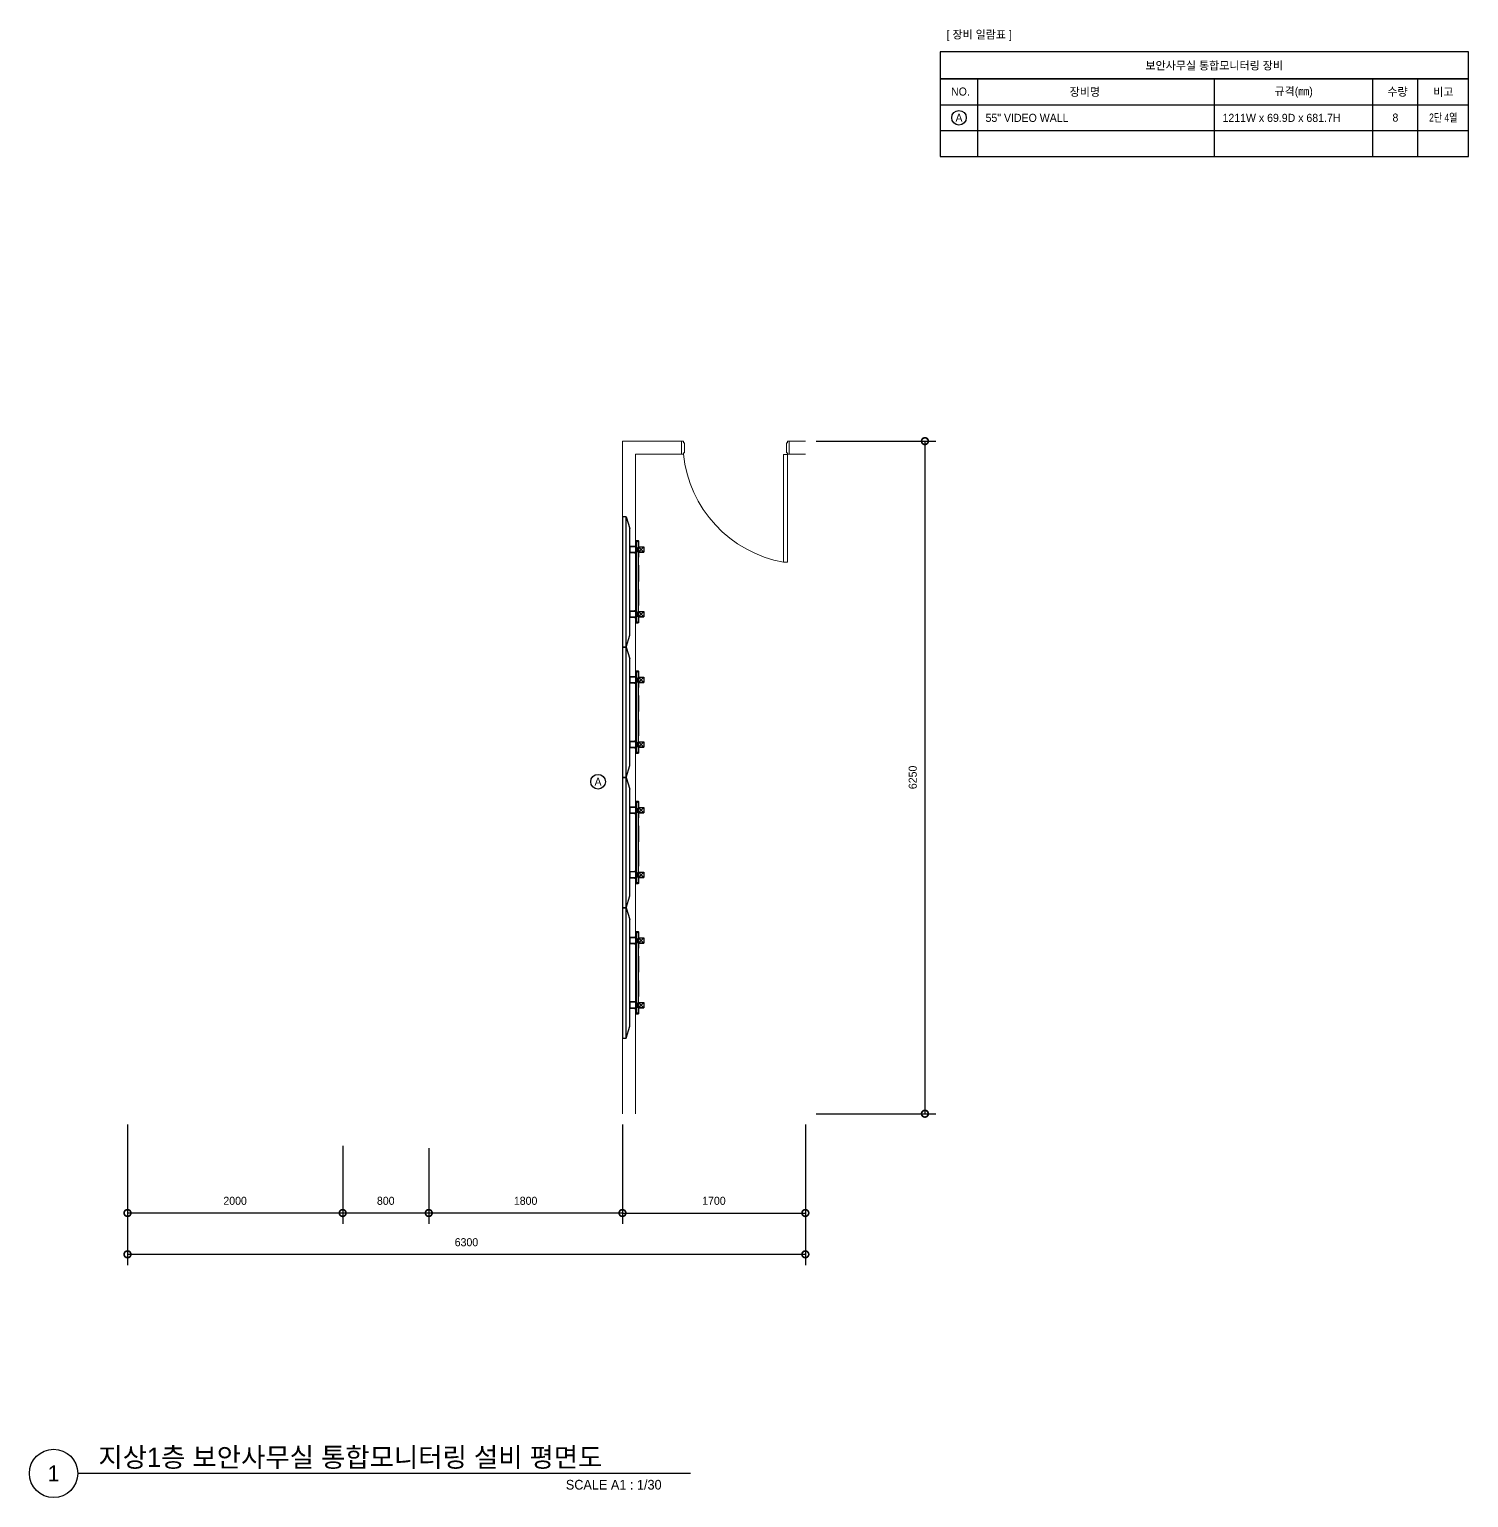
# Model space of a CAD drawing. Header units: millimetres. Extents: x 8133 to 62705, y 443 to 14530.
# Drawn here: x 8133 to 21509, y 885 to 14530 of the extents above; entities that cross this region are included whole.
import ezdxf
from ezdxf.enums import TextEntityAlignment as Align

# ---------------------------------------------------------------- set-up
doc = ezdxf.new("R2010")
doc.units = ezdxf.units.MM
doc.header["$LTSCALE"] = 300
doc.linetypes.add('DASHED', pattern=[0.75, 0.5, -0.25])
doc.layers.get('Defpoints').update_dxf_attribs({"color": 163})
for name, color, linetype in [('------19 Communication Etc', 3, 'Continuous'), ('-----29 Cable Schedule', 1, 'Continuous'), ('-----29 Indicator', 1, 'Continuous'), ('-----30 Text', 2, 'Continuous'), ('-----36 Dimension', 1, 'Continuous'), ('-----41 Drawing Title', 2, 'Continuous')]:
    doc.layers.add(name, color=color, linetype=linetype)
doc.layers.add('-----31 Base Plan', color=8, linetype='Continuous', lineweight=0)
doc.styles.add('ELEC', font='')
doc.styles.get('ELEC').set_extended_font_data('Dotum')
doc.dimstyles.new('LE', dxfattribs={"dimscale": 30, "dimtxt": 3, "dimasz": 2.5, "dimexe": 2, "dimexo": 2, "dimgap": 1.5, "dimtad": 1, "dimdec": 0, "dimzin": 1, "dimdsep": 46, "dimtxsty": 'ELEC', "dimblk": 'DOTSMALL', "dimcen": 0, "dimclrd": 1, "dimclre": 1, "dimclrt": 1, "dimadec": 0, "dimazin": 0, "dimtfac": 1, "dimtdec": 0, "dimtix": 1, "dimtmove": 2, "dimatfit": 3, "dimldrblk": 'DOTSMALL', "dimfxl": 1, "dimtolj": 1, "dimtzin": 1, "dimarcsym": 0})

# ---------------------------------------------------------------- blocks, each defined once
blk = doc.blocks.new('55didt')
at = {"color": 4, "linetype": 'Continuous'}
for p, q in [((5594941, -5153641), (5594940, -5153641)), ((5594940, -5153642), (5594941, -5153642)), ((5594941, -5153652), (5594940, -5153652)), ((5594940, -5153653), (5594941, -5153653)), ((5594941, -5153639), (5594941, -5153639)), ((5594941, -5153645), (5594941, -5153645)), ((5594941, -5153650), (5594941, -5153650)), ((5594941, -5153656), (5594941, -5153656)), ((5594942, -5153637), (5594944, -5153637)), ((5594942, -5153637), (5594942, -5153646)), ((5594942, -5153646), (5594944, -5153646)), ((5594942, -5153648), (5594944, -5153648)), ((5594942, -5153648), (5594942, -5153657)), ((5594942, -5153657), (5594944, -5153657)), ((5594944, -5153635), (5595704, -5153635)), ((5594944, -5153635), (5594944, -5153660)), ((5594946, -5153636), (5594944, -5153636)), ((5594946, -5153659), (5594944, -5153659)), ((5594946, -5153660), (5594944, -5153660)), ((5594946, -5153637), (5594946, -5153635)), ((5594948, -5153637), (5594946, -5153637)), ((5594946, -5153637), (5594946, -5153657)), ((5594946, -5153660), (5594946, -5153657)), ((5594946, -5153658), (5594946, -5153658)), ((5594948, -5153635), (5594948, -5153657)), ((5595700, -5153638), (5594948, -5153638)), ((5594948, -5153639), (5594951, -5153639)), ((5594948, -5153644), (5594951, -5153644)), ((5594948, -5153650), (5594951, -5153650)), ((5594948, -5153655), (5594951, -5153655)), ((5595700, -5153657), (5594948, -5153657)), ((5595699, -5153658), (5594949, -5153658)), ((5594949, -5153660), (5594949, -5153658)), ((5595699, -5153660), (5594949, -5153660)), ((5594952, -5153640), (5594951, -5153639)), ((5594951, -5153644), (5594951, -5153639)), ((5594952, -5153644), (5594951, -5153644)), ((5594952, -5153651), (5594951, -5153650)), ((5594951, -5153655), (5594951, -5153650)), ((5594952, -5153655), (5594951, -5153655)), ((5594952, -5153644), (5594952, -5153640)), ((5594952, -5153655), (5594952, -5153651)), ((5594989, -5153660), (5594989, -5153663)), ((5594989, -5153663), (5594989, -5153663)), ((5594989, -5153663), (5594989, -5153663)), ((5594989, -5153663), (5594989, -5153663)), ((5594989, -5153663), (5594989, -5153663)), ((5594990, -5153664), (5594990, -5153663)), ((5594990, -5153663), (5594990, -5153663)), ((5594990, -5153663), (5594990, -5153663)), ((5594990, -5153663), (5594990, -5153664)), ((5594990, -5153664), (5594990, -5153664)), ((5594990, -5153664), (5594990, -5153664)), ((5594990, -5153664), (5594990, -5153664)), ((5594991, -5153664), (5594991, -5153663)), ((5594991, -5153663), (5594991, -5153663)), ((5594993, -5153660), (5594993, -5153660)), ((5594993, -5153660), (5594993, -5153660)), ((5594994, -5153658), (5594994, -5153715)), ((5594994, -5153658), (5595053, -5153658)), ((5594994, -5153671), (5594994, -5153660)), ((5594994, -5153660), (5594994, -5153660)), ((5594994, -5153660), (5594994, -5153660)), ((5594997, -5153658), (5594997, -5153715)), ((5595006, -5153648), (5595006, -5153645)), ((5595042, -5153645), (5595006, -5153645)), ((5595006, -5153648), (5595006, -5153658)), ((5595006, -5153648), (5595042, -5153648)), ((5595009, -5153653), (5595006, -5153653)), ((5595009, -5153656), (5595006, -5153656)), ((5595009, -5153658), (5595009, -5153648)), ((5595020, -5153657), (5595009, -5153657)), ((5595010, -5153650), (5595010, -5153653)), ((5595010, -5153652), (5595010, -5153650)), ((5595010, -5153650), (5595038, -5153650)), ((5595010, -5153652), (5595038, -5153652)), ((5595010, -5153653), (5595038, -5153653)), ((5595011, -5153648), (5595011, -5153645)), ((5595011, -5153650), (5595011, -5153648)), ((5595012, -5153645), (5595012, -5153644)), ((5595012, -5153644), (5595012, -5153645)), ((5595018, -5153644), (5595012, -5153644)), ((5595018, -5153644), (5595012, -5153644)), ((5595012, -5153653), (5595012, -5153653)), ((5595012, -5153653), (5595018, -5153653)), ((5595013, -5153643), (5595013, -5153643)), ((5595015, -5153643), (5595015, -5153643)), ((5595015, -5153653), (5595015, -5153653)), ((5595016, -5153643), (5595016, -5153643)), ((5595017, -5153643), (5595017, -5153643)), ((5595018, -5153645), (5595018, -5153644)), ((5595018, -5153645), (5595018, -5153644)), ((5595018, -5153644), (5595018, -5153645)), ((5595030, -5153644), (5595018, -5153644)), ((5595018, -5153653), (5595018, -5153653)), ((5595019, -5153650), (5595019, -5153648)), ((5595020, -5153650), (5595020, -5153648)), ((5595020, -5153650), (5595020, -5153648)), ((5595020, -5153654), (5595020, -5153653)), ((5595020, -5153654), (5595020, -5153653)), ((5595020, -5153658), (5595020, -5153655)), ((5595020, -5153658), (5595020, -5153655)), ((5595021, -5153645), (5595021, -5153644)), ((5595021, -5153653), (5595021, -5153658)), ((5595021, -5153653), (5595021, -5153658)), ((5595027, -5153645), (5595027, -5153644)), ((5595027, -5153653), (5595027, -5153658)), ((5595027, -5153653), (5595027, -5153658)), ((5595028, -5153649), (5595028, -5153648)), ((5595028, -5153649), (5595028, -5153648)), ((5595028, -5153650), (5595028, -5153649)), ((5595028, -5153650), (5595028, -5153649)), ((5595028, -5153656), (5595028, -5153653)), ((5595028, -5153656), (5595028, -5153653)), ((5595028, -5153658), (5595028, -5153656)), ((5595028, -5153658), (5595028, -5153656)), ((5595039, -5153657), (5595028, -5153657)), ((5595029, -5153650), (5595029, -5153648)), ((5595030, -5153645), (5595030, -5153644)), ((5595030, -5153644), (5595030, -5153645)), ((5595030, -5153645), (5595030, -5153644)), ((5595036, -5153644), (5595030, -5153644)), ((5595036, -5153644), (5595030, -5153644)), ((5595030, -5153653), (5595030, -5153653)), ((5595030, -5153653), (5595036, -5153653)), ((5595031, -5153643), (5595031, -5153643)), ((5595032, -5153643), (5595032, -5153643)), ((5595033, -5153643), (5595033, -5153643)), ((5595033, -5153653), (5595033, -5153653)), ((5595034, -5153643), (5595034, -5153643)), ((5595036, -5153645), (5595036, -5153644)), ((5595036, -5153644), (5595036, -5153645)), ((5595036, -5153650), (5595036, -5153648)), ((5595036, -5153653), (5595036, -5153653)), ((5595037, -5153648), (5595037, -5153645)), ((5595038, -5153652), (5595038, -5153650)), ((5595038, -5153653), (5595038, -5153650)), ((5595039, -5153648), (5595039, -5153658)), ((5595039, -5153653), (5595042, -5153653)), ((5595039, -5153656), (5595042, -5153656)), ((5595042, -5153648), (5595042, -5153645)), ((5595042, -5153648), (5595042, -5153658)), ((5595050, -5153658), (5595050, -5153715)), ((5595053, -5153658), (5595053, -5153715)), ((5595054, -5153660), (5595054, -5153660)), ((5595054, -5153660), (5595054, -5153671)), ((5595055, -5153661), (5595055, -5153660)), ((5595588, -5153660), (5595588, -5153663)), ((5595589, -5153663), (5595588, -5153663)), ((5595589, -5153664), (5595589, -5153663)), ((5595589, -5153663), (5595589, -5153663)), ((5595589, -5153663), (5595589, -5153663)), ((5595590, -5153663), (5595589, -5153664)), ((5595589, -5153663), (5595589, -5153663)), ((5595589, -5153663), (5595589, -5153663)), ((5595589, -5153664), (5595589, -5153664)), ((5595589, -5153664), (5595589, -5153664)), ((5595589, -5153664), (5595589, -5153664)), ((5595590, -5153664), (5595590, -5153663)), ((5595590, -5153663), (5595590, -5153663)), ((5595590, -5153663), (5595590, -5153663)), ((5595592, -5153660), (5595592, -5153660)), ((5595593, -5153671), (5595593, -5153660)), ((5595593, -5153660), (5595593, -5153660)), ((5595593, -5153660), (5595593, -5153660)), ((5595593, -5153660), (5595593, -5153660)), ((5595594, -5153658), (5595594, -5153715)), ((5595594, -5153658), (5595653, -5153658)), ((5595597, -5153658), (5595597, -5153715)), ((5595605, -5153648), (5595605, -5153645)), ((5595641, -5153645), (5595605, -5153645)), ((5595605, -5153648), (5595605, -5153658)), ((5595605, -5153648), (5595641, -5153648)), ((5595608, -5153653), (5595605, -5153653)), ((5595608, -5153656), (5595605, -5153656)), ((5595608, -5153658), (5595608, -5153648)), ((5595619, -5153657), (5595608, -5153657)), ((5595609, -5153652), (5595609, -5153650)), ((5595609, -5153650), (5595637, -5153650)), ((5595609, -5153652), (5595637, -5153652)), ((5595610, -5153648), (5595610, -5153645)), ((5595610, -5153650), (5595610, -5153653)), ((5595610, -5153653), (5595637, -5153653)), ((5595611, -5153645), (5595611, -5153644)), ((5595611, -5153644), (5595611, -5153645)), ((5595617, -5153644), (5595611, -5153644)), ((5595617, -5153644), (5595611, -5153644)), ((5595611, -5153650), (5595611, -5153648)), ((5595611, -5153653), (5595611, -5153653)), ((5595611, -5153653), (5595617, -5153653)), ((5595613, -5153643), (5595613, -5153643)), ((5595614, -5153643), (5595614, -5153643)), ((5595614, -5153653), (5595614, -5153653)), ((5595615, -5153643), (5595615, -5153643)), ((5595616, -5153643), (5595616, -5153643)), ((5595617, -5153645), (5595617, -5153644)), ((5595617, -5153645), (5595617, -5153644)), ((5595617, -5153644), (5595617, -5153645)), ((5595629, -5153644), (5595617, -5153644)), ((5595617, -5153653), (5595617, -5153653)), ((5595618, -5153650), (5595618, -5153648)), ((5595619, -5153650), (5595619, -5153648)), ((5595619, -5153650), (5595619, -5153648)), ((5595619, -5153654), (5595619, -5153653)), ((5595619, -5153654), (5595619, -5153653)), ((5595619, -5153658), (5595619, -5153655)), ((5595619, -5153658), (5595619, -5153655)), ((5595620, -5153645), (5595620, -5153644)), ((5595620, -5153653), (5595620, -5153658)), ((5595620, -5153653), (5595620, -5153658)), ((5595626, -5153645), (5595626, -5153644)), ((5595626, -5153653), (5595626, -5153658)), ((5595626, -5153653), (5595626, -5153658)), ((5595628, -5153650), (5595628, -5153648)), ((5595628, -5153649), (5595628, -5153648)), ((5595628, -5153649), (5595628, -5153648)), ((5595628, -5153650), (5595628, -5153649)), ((5595628, -5153650), (5595628, -5153649)), ((5595628, -5153656), (5595628, -5153653)), ((5595628, -5153656), (5595628, -5153653)), ((5595628, -5153658), (5595628, -5153656)), ((5595628, -5153658), (5595628, -5153656)), ((5595638, -5153657), (5595628, -5153657)), ((5595629, -5153645), (5595629, -5153644)), ((5595629, -5153644), (5595629, -5153645)), ((5595629, -5153645), (5595629, -5153644)), ((5595635, -5153644), (5595629, -5153644)), ((5595635, -5153644), (5595629, -5153644)), ((5595629, -5153653), (5595629, -5153653)), ((5595629, -5153653), (5595635, -5153653)), ((5595630, -5153643), (5595630, -5153643)), ((5595632, -5153643), (5595632, -5153643)), ((5595632, -5153653), (5595632, -5153653)), ((5595633, -5153643), (5595633, -5153643)), ((5595634, -5153643), (5595634, -5153643)), ((5595635, -5153645), (5595635, -5153644)), ((5595635, -5153644), (5595635, -5153645)), ((5595635, -5153653), (5595635, -5153653)), ((5595636, -5153648), (5595636, -5153645)), ((5595636, -5153650), (5595636, -5153648)), ((5595637, -5153652), (5595637, -5153650)), ((5595637, -5153653), (5595637, -5153650)), ((5595638, -5153648), (5595638, -5153658)), ((5595638, -5153653), (5595641, -5153653)), ((5595638, -5153656), (5595641, -5153656)), ((5595641, -5153648), (5595641, -5153645)), ((5595641, -5153648), (5595641, -5153658)), ((5595650, -5153658), (5595650, -5153715)), ((5595653, -5153658), (5595653, -5153715)), ((5595653, -5153660), (5595653, -5153671)), ((5595654, -5153661), (5595654, -5153660)), ((5595654, -5153660), (5595654, -5153660)), ((5595696, -5153639), (5595696, -5153644)), ((5595696, -5153640), (5595696, -5153639)), ((5595700, -5153639), (5595696, -5153639)), ((5595696, -5153640), (5595696, -5153644)), ((5595696, -5153644), (5595696, -5153644)), ((5595700, -5153644), (5595696, -5153644)), ((5595696, -5153650), (5595696, -5153655)), ((5595696, -5153651), (5595696, -5153650)), ((5595700, -5153650), (5595696, -5153650)), ((5595696, -5153651), (5595696, -5153655)), ((5595696, -5153655), (5595696, -5153655)), ((5595700, -5153655), (5595696, -5153655)), ((5595699, -5153660), (5595699, -5153658)), ((5595700, -5153635), (5595700, -5153657)), ((5595700, -5153637), (5595702, -5153637)), ((5595702, -5153635), (5595702, -5153636)), ((5595702, -5153657), (5595702, -5153636)), ((5595702, -5153636), (5595704, -5153636)), ((5595702, -5153657), (5595702, -5153660)), ((5595702, -5153658), (5595702, -5153658)), ((5595702, -5153659), (5595704, -5153659)), ((5595702, -5153660), (5595704, -5153660)), ((5595704, -5153635), (5595704, -5153660)), ((5595706, -5153637), (5595704, -5153637)), ((5595706, -5153646), (5595704, -5153646)), ((5595706, -5153648), (5595704, -5153648)), ((5595706, -5153657), (5595704, -5153657)), ((5595706, -5153637), (5595706, -5153646)), ((5595706, -5153648), (5595706, -5153657)), ((5595707, -5153639), (5595707, -5153639)), ((5595708, -5153641), (5595707, -5153641)), ((5595707, -5153642), (5595708, -5153642)), ((5595707, -5153645), (5595707, -5153645)), ((5595707, -5153650), (5595707, -5153650)), ((5595708, -5153652), (5595707, -5153652)), ((5595707, -5153653), (5595708, -5153653)), ((5595707, -5153656), (5595707, -5153656)), ((5594994, -5153713), (5594994, -5153715)), ((5594994, -5153713), (5594997, -5153713)), ((5594994, -5153715), (5595053, -5153715)), ((5594995, -5153713), (5594995, -5153715)), ((5594997, -5153712), (5595050, -5153712)), ((5595053, -5153713), (5595050, -5153713)), ((5595052, -5153713), (5595052, -5153715)), ((5595053, -5153713), (5595053, -5153715)), ((5595594, -5153713), (5595594, -5153715)), ((5595594, -5153713), (5595597, -5153713)), ((5595594, -5153715), (5595653, -5153715)), ((5595595, -5153713), (5595595, -5153715)), ((5595597, -5153712), (5595650, -5153712)), ((5595653, -5153713), (5595650, -5153713)), ((5595652, -5153713), (5595652, -5153715)), ((5595653, -5153713), (5595653, -5153715))]:
    blk.add_line(p, q, dxfattribs=at)
at = {"color": 4, "linetype": 'DASHED'}
blk.add_line((5595704, -5153635), (5594944, -5153635), dxfattribs=at)
at = {"color": 3}
for p, q in [((5594718, -5153750), (5594828, -5153715)), ((5594718, -5153750), (5595929, -5153750)), ((5595929, -5153750), (5595819, -5153715))]:
    blk.add_line(p, q, dxfattribs=at)
at = {"color": 4, "linetype": 'Continuous'}
for points in [[(5594990, -5153663), (5594990, -5153663), (5594990, -5153663), (5594989, -5153663), (5594989, -5153663)], [(5594989, -5153663), (5594989, -5153663), (5594989, -5153663)], [(5594991, -5153663), (5594991, -5153663), (5594991, -5153663), (5594990, -5153663), (5594990, -5153663)], [(5594990, -5153663), (5594990, -5153663), (5594990, -5153663)], [(5595020, -5153655), (5595019, -5153654), (5595019, -5153654)], [(5595019, -5153654), (5595019, -5153654), (5595020, -5153654)], [(5595028, -5153649), (5595028, -5153649), (5595028, -5153649)], [(5595028, -5153649), (5595028, -5153649), (5595028, -5153649)], [(5595028, -5153656), (5595028, -5153656), (5595028, -5153656)], [(5595028, -5153656), (5595028, -5153656), (5595028, -5153656)], [(5595589, -5153663), (5595589, -5153663), (5595589, -5153663), (5595589, -5153663), (5595589, -5153663)], [(5595589, -5153663), (5595589, -5153663), (5595589, -5153663)], [(5595590, -5153663), (5595590, -5153663), (5595590, -5153663), (5595590, -5153663), (5595590, -5153663)], [(5595590, -5153663), (5595590, -5153663), (5595590, -5153663)], [(5595619, -5153655), (5595619, -5153654), (5595619, -5153654)], [(5595619, -5153654), (5595619, -5153654), (5595619, -5153654)], [(5595628, -5153649), (5595628, -5153649), (5595628, -5153649)], [(5595628, -5153649), (5595628, -5153649), (5595628, -5153649)], [(5595628, -5153656), (5595628, -5153656), (5595628, -5153656)], [(5595628, -5153656), (5595628, -5153656), (5595628, -5153656)]]:
    blk.add_lwpolyline(points, dxfattribs=at)
at = {"color": 1}
for points in [[(5595049, -5153585), (5594999, -5153585), (5594999, -5153635), (5595049, -5153635), (5595049, -5153585), (5594999, -5153635), (5594999, -5153585), (5595049, -5153635)], [(5595649, -5153585), (5595599, -5153585), (5595599, -5153635), (5595649, -5153635), (5595649, -5153585), (5595599, -5153635), (5595599, -5153585), (5595649, -5153635)]]:
    blk.add_lwpolyline(points, dxfattribs=at)
at = {"color": 3}
for points in [[(5595929, -5153750), (5595929, -5153785), (5594718, -5153785), (5594718, -5153750)], [(5594828, -5153715), (5595819, -5153715)]]:
    blk.add_lwpolyline(points, dxfattribs=at)
at = {"color": 4, "linetype": 'Continuous'}
for centre, radius, start, end in [((5594947, -5153642), 6.98, 154.5534, 175.8934), ((5594947, -5153642), 6.98, 184.1066, 205.4466), ((5594947, -5153653), 6.98, 154.5534, 175.8934), ((5594947, -5153653), 6.98, 184.1066, 205.4466), ((5594947, -5153642), 7, 137.2679, 154.5809), ((5594947, -5153642), 6.32, 175.4656, 184.5344), ((5594947, -5153642), 7, 205.4191, 222.7321), ((5594947, -5153653), 7, 137.2679, 154.5809), ((5594947, -5153653), 6.32, 175.4656, 184.5344), ((5594947, -5153653), 7, 205.4191, 222.7321), ((5594949, -5153657), 3, 180, 270), ((5594949, -5153657), 1, 180, 270), ((5594996, -5153666), 6.06, 114.1954, 245.8046), ((5594994, -5153660), 0.3, 0, 114.1954), ((5594994, -5153671), 0.3, 245.8046, 0), ((5595010, -5153652), 0.5, 180, 270), ((5595015, -5153647), 4.35, 113.0046, 130.4927), ((5595015, -5153647), 4.35, 113.0046, 130.4927), ((5595013, -5153644), 0.5, 130.4927, 180), ((5595015, -5153647), 4.32, 96.6445, 113.167), ((5595015, -5153647), 4, 82.8266, 97.1734), ((5595015, -5153647), 4.32, 66.833, 83.3555), ((5595015, -5153647), 4.35, 49.5073, 66.9954), ((5595018, -5153644), 0.5, 0, 49.5073), ((5595033, -5153647), 4.35, 113.0046, 130.4927), ((5595033, -5153647), 4.35, 113.0046, 130.4927), ((5595030, -5153644), 0.5, 130.4927, 180), ((5595033, -5153647), 4.32, 96.6445, 113.167), ((5595033, -5153647), 4, 82.8266, 97.1734), ((5595033, -5153647), 4.32, 66.833, 83.3555), ((5595033, -5153647), 4.35, 49.5073, 66.9954), ((5595035, -5153644), 0.5, 0, 49.5073), ((5595038, -5153652), 0.5, 270, 0), ((5595054, -5153660), 0.3, 65.8046, 180), ((5595054, -5153671), 0.3, 180, 294.1954), ((5595051, -5153666), 6.06, 294.1954, 65.8046), ((5595596, -5153666), 6.06, 114.1954, 245.8046), ((5595593, -5153660), 0.3, 0, 114.1954), ((5595593, -5153671), 0.3, 245.8046, 0), ((5595610, -5153652), 0.5, 180, 270), ((5595614, -5153647), 4.35, 113.0046, 130.4927), ((5595614, -5153647), 4.35, 113.0046, 130.4927), ((5595612, -5153644), 0.5, 130.4927, 180), ((5595614, -5153647), 4.32, 96.6445, 113.167), ((5595614, -5153647), 4, 82.8266, 97.1734), ((5595614, -5153647), 4.32, 66.833, 83.3555), ((5595614, -5153647), 4.35, 49.5073, 66.9954), ((5595617, -5153644), 0.5, 0, 49.5073), ((5595632, -5153647), 4.35, 113.0046, 130.4927), ((5595632, -5153647), 4.35, 113.0046, 130.4927), ((5595630, -5153644), 0.5, 130.4927, 180), ((5595632, -5153647), 4.32, 96.6445, 113.167), ((5595632, -5153647), 4, 82.8266, 97.1734), ((5595632, -5153647), 4.32, 66.833, 83.3555), ((5595632, -5153647), 4.35, 49.5073, 66.9954), ((5595635, -5153644), 0.5, 0, 49.5073), ((5595637, -5153652), 0.5, 270, 0), ((5595651, -5153666), 6.06, 294.1954, 65.8046), ((5595653, -5153660), 0.3, 65.8046, 180), ((5595653, -5153671), 0.3, 180, 294.1954), ((5595699, -5153657), 3, 270, 0), ((5595699, -5153657), 1, 270, 0), ((5595701, -5153642), 7, 25.4191, 42.7321), ((5595701, -5153642), 7, 317.2679, 334.5809), ((5595701, -5153653), 7, 25.4191, 42.7321), ((5595701, -5153653), 7, 317.2679, 334.5809), ((5595701, -5153642), 6.98, 4.1066, 25.4466), ((5595701, -5153642), 6.32, 355.4656, 4.5344), ((5595701, -5153642), 6.98, 334.5534, 355.8934), ((5595701, -5153653), 6.98, 4.1066, 25.4466), ((5595701, -5153653), 6.32, 355.4656, 4.5344), ((5595701, -5153653), 6.98, 334.5534, 355.8934)]:
    blk.add_arc(centre, radius, start, end, dxfattribs=at)
for points, knots in [([(5594989, -5153663), (5594990, -5153663), (5594990, -5153663), (5594990, -5153663), (5594990, -5153662), (5594990, -5153662), (5594990, -5153661), (5594990, -5153661), (5594990, -5153660), (5594990, -5153660)], [0, 0, 0, 0, 0.062991, 0.155196, 0.272175, 0.408158, 0.556392, 0.709504, 1, 1, 1, 1]), ([(5594989, -5153663), (5594989, -5153662), (5594990, -5153662), (5594990, -5153661), (5594990, -5153660), (5594990, -5153660)], [0, 0, 0, 0, 0.217256, 0.472293, 1, 1, 1, 1]), ([(5594989, -5153663), (5594989, -5153663), (5594989, -5153663), (5594989, -5153663), (5594989, -5153663)], [0, 0, 0, 0, 0.414152, 1, 1, 1, 1]), ([(5594989, -5153663), (5594989, -5153663), (5594989, -5153663), (5594989, -5153663), (5594989, -5153663), (5594989, -5153663), (5594989, -5153663)], [0, 0, 0, 0, 0.13055, 0.340733, 0.630929, 1, 1, 1, 1]), ([(5594989, -5153663), (5594989, -5153663), (5594989, -5153663), (5594989, -5153663), (5594989, -5153663)], [0, 0, 0, 0, 0.417745, 1, 1, 1, 1]), ([(5594990, -5153663), (5594990, -5153663), (5594990, -5153663), (5594991, -5153663), (5594991, -5153663), (5594991, -5153663), (5594991, -5153662), (5594991, -5153662), (5594991, -5153661), (5594991, -5153661), (5594991, -5153660), (5594991, -5153660), (5594991, -5153660)], [0, 0, 0, 0, 0.019445, 0.04789, 0.085064, 0.130476, 0.243399, 0.380288, 0.533324, 0.693737, 0.852328, 1, 1, 1, 1]), ([(5594990, -5153664), (5594990, -5153664), (5594990, -5153664), (5594990, -5153664), (5594990, -5153664), (5594990, -5153664), (5594990, -5153663), (5594990, -5153663), (5594990, -5153663), (5594990, -5153663), (5594990, -5153662), (5594990, -5153662), (5594990, -5153661), (5594990, -5153660), (5594990, -5153660), (5594990, -5153660)], [0, 0, 0, 0, 0.005568, 0.013453, 0.036311, 0.068471, 0.10956, 0.159022, 0.216192, 0.280272, 0.350382, 0.504702, 0.670582, 0.8388, 1, 1, 1, 1]), ([(5594990, -5153663), (5594990, -5153663), (5594990, -5153663), (5594990, -5153663), (5594990, -5153663), (5594990, -5153663), (5594990, -5153663), (5594990, -5153663), (5594990, -5153663), (5594990, -5153663), (5594990, -5153663), (5594990, -5153663), (5594990, -5153662), (5594990, -5153662), (5594990, -5153662), (5594990, -5153662), (5594990, -5153661), (5594990, -5153661), (5594990, -5153660), (5594990, -5153660), (5594990, -5153660)], [0, 0, 0, 0, 0.004634, 0.00625, 0.007768, 0.011834, 0.018412, 0.027848, 0.040204, 0.073611, 0.11819, 0.173164, 0.237509, 0.310033, 0.389355, 0.473982, 0.562303, 0.652645, 0.832518, 1, 1, 1, 1]), ([(5594990, -5153660), (5594990, -5153660), (5594990, -5153661), (5594990, -5153662), (5594990, -5153663), (5594990, -5153663), (5594990, -5153663), (5594990, -5153664), (5594990, -5153664)], [0, 0, 0, 0, 0.297576, 0.595258, 0.728319, 0.843181, 0.935011, 1, 1, 1, 1]), ([(5594990, -5153664), (5594990, -5153664), (5594990, -5153664), (5594990, -5153664), (5594990, -5153664), (5594990, -5153664), (5594990, -5153664), (5594990, -5153664)], [0, 0, 0, 0, 0.412199, 0.713319, 0.822487, 0.904839, 1, 1, 1, 1]), ([(5594991, -5153660), (5594991, -5153660), (5594991, -5153661), (5594991, -5153662), (5594991, -5153663)], [0, 0, 0, 0, 0.509213, 1, 1, 1, 1]), ([(5594991, -5153663), (5594991, -5153662), (5594991, -5153661), (5594991, -5153660), (5594991, -5153660)], [0, 0, 0, 0, 0.482075, 1, 1, 1, 1]), ([(5594991, -5153663), (5594991, -5153663), (5594991, -5153663), (5594991, -5153663), (5594991, -5153663), (5594991, -5153663), (5594991, -5153663), (5594991, -5153663), (5594991, -5153663), (5594991, -5153663), (5594991, -5153663), (5594991, -5153663), (5594991, -5153662), (5594991, -5153662), (5594991, -5153662), (5594991, -5153662), (5594991, -5153661), (5594991, -5153661), (5594991, -5153660), (5594991, -5153660), (5594991, -5153660)], [0, 0, 0, 0, 0.004638, 0.006255, 0.007774, 0.01184, 0.018411, 0.027838, 0.04019, 0.073574, 0.118136, 0.173083, 0.237407, 0.309908, 0.389212, 0.473828, 0.562144, 0.652492, 0.832412, 1, 1, 1, 1]), ([(5594992, -5153660), (5594992, -5153660), (5594992, -5153660), (5594992, -5153661), (5594992, -5153661)], [0, 0, 0, 0, 0.240334, 1, 1, 1, 1]), ([(5594992, -5153661), (5594992, -5153661), (5594992, -5153661), (5594992, -5153660), (5594992, -5153660)], [0, 0, 0, 0, 0.255022, 1, 1, 1, 1]), ([(5594992, -5153662), (5594992, -5153662), (5594992, -5153661), (5594992, -5153660), (5594992, -5153660)], [0, 0, 0, 0, 0.245853, 1, 1, 1, 1]), ([(5594992, -5153662), (5594992, -5153662), (5594992, -5153661), (5594992, -5153660), (5594992, -5153660)], [0, 0, 0, 0, 0.251783, 1, 1, 1, 1]), ([(5594993, -5153661), (5594993, -5153661), (5594993, -5153660), (5594993, -5153660), (5594993, -5153660)], [0, 0, 0, 0, 0.261493, 1, 1, 1, 1]), ([(5594993, -5153661), (5594993, -5153661), (5594993, -5153660), (5594993, -5153660), (5594993, -5153660)], [0, 0, 0, 0, 0.261636, 1, 1, 1, 1]), ([(5595012, -5153653), (5595012, -5153653), (5595012, -5153653), (5595013, -5153653), (5595013, -5153653), (5595013, -5153653), (5595014, -5153653)], [0, 0, 0, 0, 0.251418, 0.50175, 0.75115, 1, 1, 1, 1]), ([(5595014, -5153653), (5595014, -5153653), (5595014, -5153653), (5595014, -5153653), (5595015, -5153653), (5595015, -5153653), (5595015, -5153653)], [0, 0, 0, 0, 0.248851, 0.49825, 0.748582, 1, 1, 1, 1]), ([(5595015, -5153653), (5595015, -5153653), (5595015, -5153653), (5595016, -5153653), (5595016, -5153653), (5595016, -5153653), (5595017, -5153653)], [0, 0, 0, 0, 0.251418, 0.50175, 0.75115, 1, 1, 1, 1]), ([(5595017, -5153653), (5595017, -5153653), (5595017, -5153653), (5595017, -5153653), (5595018, -5153653), (5595018, -5153653), (5595018, -5153653)], [0, 0, 0, 0, 0.248851, 0.49825, 0.748582, 1, 1, 1, 1]), ([(5595030, -5153653), (5595030, -5153653), (5595030, -5153653), (5595031, -5153653), (5595031, -5153653), (5595031, -5153653), (5595031, -5153653)], [0, 0, 0, 0, 0.251418, 0.50175, 0.75115, 1, 1, 1, 1]), ([(5595031, -5153653), (5595031, -5153653), (5595032, -5153653), (5595032, -5153653), (5595032, -5153653), (5595033, -5153653), (5595033, -5153653)], [0, 0, 0, 0, 0.248851, 0.49825, 0.748582, 1, 1, 1, 1]), ([(5595033, -5153653), (5595033, -5153653), (5595033, -5153653), (5595034, -5153653), (5595034, -5153653), (5595034, -5153653), (5595034, -5153653)], [0, 0, 0, 0, 0.251418, 0.50175, 0.75115, 1, 1, 1, 1]), ([(5595034, -5153653), (5595034, -5153653), (5595035, -5153653), (5595035, -5153653), (5595035, -5153653), (5595036, -5153653), (5595036, -5153653)], [0, 0, 0, 0, 0.248851, 0.49825, 0.748582, 1, 1, 1, 1]), ([(5595589, -5153663), (5595589, -5153663), (5595589, -5153663), (5595589, -5153663), (5595589, -5153662), (5595589, -5153662), (5595589, -5153661), (5595589, -5153661), (5595589, -5153660), (5595589, -5153660)], [0, 0, 0, 0, 0.062991, 0.155196, 0.272175, 0.408158, 0.556392, 0.709504, 1, 1, 1, 1]), ([(5595589, -5153664), (5595589, -5153664), (5595589, -5153664), (5595589, -5153664), (5595589, -5153664), (5595589, -5153664), (5595589, -5153663), (5595589, -5153663), (5595589, -5153663), (5595589, -5153663), (5595589, -5153662), (5595590, -5153662), (5595590, -5153661), (5595590, -5153660), (5595590, -5153660), (5595590, -5153660)], [0, 0, 0, 0, 0.005568, 0.013453, 0.036311, 0.068471, 0.10956, 0.159022, 0.216192, 0.280272, 0.350382, 0.504702, 0.670582, 0.8388, 1, 1, 1, 1]), ([(5595589, -5153663), (5595589, -5153663), (5595589, -5153663), (5595589, -5153663), (5595589, -5153663), (5595589, -5153663), (5595589, -5153663), (5595589, -5153663), (5595589, -5153663), (5595589, -5153663), (5595589, -5153663), (5595589, -5153663), (5595589, -5153662), (5595589, -5153662), (5595589, -5153662), (5595589, -5153662), (5595589, -5153661), (5595589, -5153661), (5595589, -5153660), (5595589, -5153660), (5595589, -5153660)], [0, 0, 0, 0, 0.004634, 0.00625, 0.007768, 0.011834, 0.018412, 0.027848, 0.040204, 0.073611, 0.11819, 0.173164, 0.237509, 0.310033, 0.389355, 0.473982, 0.562303, 0.652645, 0.832518, 1, 1, 1, 1]), ([(5595590, -5153660), (5595589, -5153660), (5595589, -5153661), (5595589, -5153662), (5595589, -5153663), (5595589, -5153663), (5595589, -5153663), (5595589, -5153664), (5595589, -5153664)], [0, 0, 0, 0, 0.297576, 0.595258, 0.728319, 0.843181, 0.935011, 1, 1, 1, 1]), ([(5595589, -5153663), (5595589, -5153662), (5595589, -5153662), (5595589, -5153661), (5595589, -5153660), (5595589, -5153660)], [0, 0, 0, 0, 0.217256, 0.472293, 1, 1, 1, 1]), ([(5595589, -5153663), (5595589, -5153663), (5595589, -5153663), (5595589, -5153663), (5595589, -5153663)], [0, 0, 0, 0, 0.414152, 1, 1, 1, 1]), ([(5595589, -5153663), (5595589, -5153663), (5595589, -5153663), (5595589, -5153663), (5595589, -5153663), (5595589, -5153663), (5595589, -5153663)], [0, 0, 0, 0, 0.13055, 0.340733, 0.630929, 1, 1, 1, 1]), ([(5595589, -5153663), (5595589, -5153663), (5595589, -5153663), (5595589, -5153663), (5595589, -5153663)], [0, 0, 0, 0, 0.417745, 1, 1, 1, 1]), ([(5595589, -5153664), (5595589, -5153664), (5595589, -5153664), (5595589, -5153664), (5595589, -5153664), (5595589, -5153664), (5595589, -5153664), (5595589, -5153664)], [0, 0, 0, 0, 0.412199, 0.713319, 0.822487, 0.904839, 1, 1, 1, 1]), ([(5595591, -5153660), (5595591, -5153660), (5595591, -5153661), (5595591, -5153662), (5595590, -5153663)], [0, 0, 0, 0, 0.509213, 1, 1, 1, 1]), ([(5595590, -5153663), (5595590, -5153662), (5595590, -5153661), (5595590, -5153660), (5595591, -5153660)], [0, 0, 0, 0, 0.482075, 1, 1, 1, 1]), ([(5595590, -5153663), (5595590, -5153663), (5595590, -5153663), (5595590, -5153663), (5595590, -5153663), (5595590, -5153663), (5595590, -5153662), (5595590, -5153662), (5595590, -5153661), (5595590, -5153661), (5595590, -5153660), (5595590, -5153660), (5595590, -5153660)], [0, 0, 0, 0, 0.019445, 0.04789, 0.085064, 0.130476, 0.243399, 0.380288, 0.533324, 0.693737, 0.852328, 1, 1, 1, 1]), ([(5595590, -5153663), (5595590, -5153663), (5595590, -5153663), (5595590, -5153663), (5595590, -5153663), (5595590, -5153663), (5595590, -5153663), (5595590, -5153663), (5595590, -5153663), (5595590, -5153663), (5595590, -5153663), (5595590, -5153663), (5595590, -5153662), (5595590, -5153662), (5595590, -5153662), (5595590, -5153662), (5595590, -5153661), (5595590, -5153661), (5595590, -5153660), (5595590, -5153660), (5595590, -5153660)], [0, 0, 0, 0, 0.004638, 0.006255, 0.007774, 0.01184, 0.018411, 0.027838, 0.04019, 0.073574, 0.118136, 0.173083, 0.237407, 0.309908, 0.389212, 0.473828, 0.562144, 0.652492, 0.832412, 1, 1, 1, 1]), ([(5595591, -5153661), (5595591, -5153661), (5595591, -5153661), (5595591, -5153660), (5595592, -5153660)], [0, 0, 0, 0, 0.255022, 1, 1, 1, 1]), ([(5595591, -5153662), (5595591, -5153662), (5595591, -5153661), (5595591, -5153660), (5595591, -5153660)], [0, 0, 0, 0, 0.245853, 1, 1, 1, 1]), ([(5595591, -5153662), (5595591, -5153662), (5595591, -5153661), (5595591, -5153660), (5595591, -5153660)], [0, 0, 0, 0, 0.251783, 1, 1, 1, 1]), ([(5595592, -5153660), (5595592, -5153660), (5595592, -5153660), (5595592, -5153661), (5595592, -5153661)], [0, 0, 0, 0, 0.240334, 1, 1, 1, 1]), ([(5595592, -5153661), (5595592, -5153661), (5595592, -5153660), (5595592, -5153660), (5595592, -5153660)], [0, 0, 0, 0, 0.261493, 1, 1, 1, 1]), ([(5595592, -5153661), (5595592, -5153661), (5595592, -5153660), (5595592, -5153660), (5595592, -5153660)], [0, 0, 0, 0, 0.261636, 1, 1, 1, 1]), ([(5595611, -5153653), (5595611, -5153653), (5595612, -5153653), (5595612, -5153653), (5595612, -5153653), (5595613, -5153653), (5595613, -5153653)], [0, 0, 0, 0, 0.251418, 0.50175, 0.75115, 1, 1, 1, 1]), ([(5595613, -5153653), (5595613, -5153653), (5595613, -5153653), (5595614, -5153653), (5595614, -5153653), (5595614, -5153653), (5595614, -5153653)], [0, 0, 0, 0, 0.248851, 0.49825, 0.748582, 1, 1, 1, 1]), ([(5595614, -5153653), (5595614, -5153653), (5595615, -5153653), (5595615, -5153653), (5595615, -5153653), (5595616, -5153653), (5595616, -5153653)], [0, 0, 0, 0, 0.251418, 0.50175, 0.75115, 1, 1, 1, 1]), ([(5595616, -5153653), (5595616, -5153653), (5595616, -5153653), (5595617, -5153653), (5595617, -5153653), (5595617, -5153653), (5595617, -5153653)], [0, 0, 0, 0, 0.248851, 0.49825, 0.748582, 1, 1, 1, 1]), ([(5595629, -5153653), (5595629, -5153653), (5595629, -5153653), (5595630, -5153653), (5595630, -5153653), (5595630, -5153653), (5595631, -5153653)], [0, 0, 0, 0, 0.251418, 0.50175, 0.75115, 1, 1, 1, 1]), ([(5595631, -5153653), (5595631, -5153653), (5595631, -5153653), (5595631, -5153653), (5595632, -5153653), (5595632, -5153653), (5595632, -5153653)], [0, 0, 0, 0, 0.248851, 0.49825, 0.748582, 1, 1, 1, 1]), ([(5595632, -5153653), (5595632, -5153653), (5595632, -5153653), (5595633, -5153653), (5595633, -5153653), (5595633, -5153653), (5595634, -5153653)], [0, 0, 0, 0, 0.251418, 0.50175, 0.75115, 1, 1, 1, 1]), ([(5595634, -5153653), (5595634, -5153653), (5595634, -5153653), (5595634, -5153653), (5595635, -5153653), (5595635, -5153653), (5595635, -5153653)], [0, 0, 0, 0, 0.248851, 0.49825, 0.748582, 1, 1, 1, 1])]:
    blk.add_open_spline(points, degree=3, knots=knots, dxfattribs=at)
for points in [[(5594990, -5153663), (5594990, -5153663), (5594990, -5153663), (5594990, -5153663)], [(5594990, -5153663), (5594990, -5153663), (5594990, -5153663), (5594990, -5153663)], [(5595590, -5153663), (5595590, -5153663), (5595590, -5153663), (5595590, -5153663)], [(5595590, -5153663), (5595590, -5153663), (5595590, -5153663), (5595590, -5153663)]]:
    blk.add_open_spline(points, degree=3, dxfattribs=at)
blk = doc.blocks.new('_DotSmall')
at = {"color": 0, "linetype": 'ByBlock', "const_width": 0.5}
blk.add_lwpolyline([(-0.0625, 0, 1), (0.0625, 0, 1)], format="xyb", close=True, dxfattribs=at)
blk = doc.blocks.new('*D15')
at = {"layer": '-----36 Dimension', "color": 1, "lineweight": -2, "transparency": 16777216}
for p, q in [((15445, 10703), (16556, 10703)), ((16456, 10703), (16456, 4453)), ((15445, 4453), (16556, 4453))]:
    blk.add_line(p, q, dxfattribs=at)
at = {"layer": 'Defpoints', "color": 0, "transparency": 16777216}
for p in [(15345, 10703), (15345, 4453), (16456, 4453)]:
    blk.add_point(p, dxfattribs=at)
at = {"layer": '-----36 Dimension', "color": 1, "lineweight": -2, "transparency": 16777216, "xscale": 125, "yscale": 125, "zscale": 125}
for p, rotation in [((16456, 10703), 90), ((16456, 4453), 270)]:
    blk.add_blockref('_DotSmall', p, dxfattribs=dict(at, rotation=rotation))
at = {"layer": '-----36 Dimension', "color": 1, "transparency": 16777216, "insert": (16343, 7578), "char_height": 75, "attachment_point": 5, "rotation": 90, "style": 'ELEC'}
blk.add_mtext('\\A1;6250', dxfattribs=at)
blk = doc.blocks.new('*D17')
at = {"layer": '-----36 Dimension', "color": 1, "lineweight": -2, "transparency": 16777216}
for p, q in [((13645, 4353), (13645, 3430)), ((15345, 4353), (15345, 3430)), ((13645, 3530), (15345, 3530))]:
    blk.add_line(p, q, dxfattribs=at)
at = {"layer": 'Defpoints', "color": 0, "transparency": 16777216}
for p in [(13645, 4453), (15345, 4453), (15345, 3530)]:
    blk.add_point(p, dxfattribs=at)
at = {"layer": '-----36 Dimension', "color": 1, "lineweight": -2, "transparency": 16777216, "xscale": 125, "yscale": 125, "zscale": 125, "rotation": 180}
blk.add_blockref('_DotSmall', (13645, 3530), dxfattribs=at)
at = {"layer": '-----36 Dimension', "color": 1, "lineweight": -2, "transparency": 16777216, "xscale": 125, "yscale": 125, "zscale": 125}
blk.add_blockref('_DotSmall', (15345, 3530), dxfattribs=at)
at = {"layer": '-----36 Dimension', "color": 1, "transparency": 16777216, "insert": (14495, 3643), "char_height": 75, "attachment_point": 5, "style": 'ELEC'}
blk.add_mtext('\\A1;1700', dxfattribs=at)
blk = doc.blocks.new('*D18')
at = {"layer": '-----36 Dimension', "color": 1, "lineweight": -2, "transparency": 16777216}
for p, q in [((13645, 4353), (13645, 3430)), ((11845, 4132), (11845, 3430)), ((13645, 3530), (11845, 3530))]:
    blk.add_line(p, q, dxfattribs=at)
at = {"layer": 'Defpoints', "color": 0, "transparency": 16777216}
for p in [(13645, 4453), (11845, 4232), (11845, 3530)]:
    blk.add_point(p, dxfattribs=at)
at = {"layer": '-----36 Dimension', "color": 1, "lineweight": -2, "transparency": 16777216, "xscale": 125, "yscale": 125, "zscale": 125, "rotation": 180}
blk.add_blockref('_DotSmall', (11845, 3530), dxfattribs=at)
at = {"layer": '-----36 Dimension', "color": 1, "lineweight": -2, "transparency": 16777216, "xscale": 125, "yscale": 125, "zscale": 125}
blk.add_blockref('_DotSmall', (13645, 3530), dxfattribs=at)
at = {"layer": '-----36 Dimension', "color": 1, "transparency": 16777216, "insert": (12745, 3643), "char_height": 75, "attachment_point": 5, "style": 'ELEC'}
blk.add_mtext('\\A1;1800', dxfattribs=at)
blk = doc.blocks.new('*D16')
at = {"layer": '-----36 Dimension', "color": 1, "lineweight": -2, "transparency": 16777216}
for p, q in [((11045, 4153), (11045, 3430)), ((11845, 4132), (11845, 3430)), ((11845, 3530), (11045, 3530))]:
    blk.add_line(p, q, dxfattribs=at)
at = {"layer": 'Defpoints', "color": 0, "transparency": 16777216}
for p in [(11045, 4253), (11845, 4232), (11045, 3530)]:
    blk.add_point(p, dxfattribs=at)
at = {"layer": '-----36 Dimension', "color": 1, "lineweight": -2, "transparency": 16777216, "xscale": 125, "yscale": 125, "zscale": 125, "rotation": 180}
blk.add_blockref('_DotSmall', (11045, 3530), dxfattribs=at)
at = {"layer": '-----36 Dimension', "color": 1, "lineweight": -2, "transparency": 16777216, "xscale": 125, "yscale": 125, "zscale": 125}
blk.add_blockref('_DotSmall', (11845, 3530), dxfattribs=at)
at = {"layer": '-----36 Dimension', "color": 1, "transparency": 16777216, "insert": (11445, 3643), "char_height": 75, "attachment_point": 5, "style": 'ELEC'}
blk.add_mtext('\\A1;800', dxfattribs=at)
blk = doc.blocks.new('*D19')
at = {"layer": '-----36 Dimension', "color": 1, "lineweight": -2, "transparency": 16777216}
for p, q in [((9045, 4353), (9045, 3430)), ((11045, 4153), (11045, 3430)), ((11045, 3530), (9045, 3530))]:
    blk.add_line(p, q, dxfattribs=at)
at = {"layer": 'Defpoints', "color": 0, "transparency": 16777216}
for p in [(9045, 4453), (11045, 4253), (9045, 3530)]:
    blk.add_point(p, dxfattribs=at)
at = {"layer": '-----36 Dimension', "color": 1, "lineweight": -2, "transparency": 16777216, "xscale": 125, "yscale": 125, "zscale": 125, "rotation": 180}
blk.add_blockref('_DotSmall', (9045, 3530), dxfattribs=at)
at = {"layer": '-----36 Dimension', "color": 1, "lineweight": -2, "transparency": 16777216, "xscale": 125, "yscale": 125, "zscale": 125}
blk.add_blockref('_DotSmall', (11045, 3530), dxfattribs=at)
at = {"layer": '-----36 Dimension', "color": 1, "transparency": 16777216, "insert": (10045, 3643), "char_height": 75, "attachment_point": 5, "style": 'ELEC'}
blk.add_mtext('\\A1;2000', dxfattribs=at)
blk = doc.blocks.new('*D20')
at = {"layer": '-----36 Dimension', "color": 1, "lineweight": -2, "transparency": 16777216}
for p, q in [((9045, 4293), (9045, 3046)), ((15345, 4353), (15345, 3046)), ((9045, 3146), (15345, 3146))]:
    blk.add_line(p, q, dxfattribs=at)
at = {"layer": 'Defpoints', "color": 0, "transparency": 16777216}
for p in [(9045, 4393), (15345, 4453), (15345, 3146)]:
    blk.add_point(p, dxfattribs=at)
at = {"layer": '-----36 Dimension', "color": 1, "lineweight": -2, "transparency": 16777216, "xscale": 125, "yscale": 125, "zscale": 125, "rotation": 180}
blk.add_blockref('_DotSmall', (9045, 3146), dxfattribs=at)
at = {"layer": '-----36 Dimension', "color": 1, "lineweight": -2, "transparency": 16777216, "xscale": 125, "yscale": 125, "zscale": 125}
blk.add_blockref('_DotSmall', (15345, 3146), dxfattribs=at)
at = {"layer": '-----36 Dimension', "color": 1, "transparency": 16777216, "insert": (12195, 3258), "char_height": 75, "attachment_point": 5, "style": 'ELEC'}
blk.add_mtext('\\A1;6300', dxfattribs=at)

msp = doc.modelspace()

# ---------------------------------------------------------------- linework, layer by layer
at = {"layer": '-----29 Cable Schedule'}
for p, q in [((16948.148, 13349.674), (16948.148, 14069.855)), ((19147.082, 13349.674), (19147.082, 14069.855)), ((20619.088, 13349.674), (20619.088, 14069.855)), ((21038.24, 13349.674), (21038.24, 14069.855)), ((16596.526, 13829.795), (21509.251, 13829.795)), ((16596.526, 13589.735), (21509.251, 13589.735)), ((16596.526, 13349.674), (21509.251, 13349.674))]:
    msp.add_line(p, q, dxfattribs=at)
at = {"layer": '-----29 Cable Schedule', "elevation": 0}
msp.add_lwpolyline([(16596.526, 14069.855), (21509.251, 14069.855), (21509.251, 14320.895), (16596.526, 14320.895)], close=True, dxfattribs=at)
msp.add_lwpolyline([(21509.251, 13349.674), (21509.251, 14069.855), (16596.526, 14069.855), (16596.526, 13349.674)], dxfattribs=at)
at = {"layer": '-----29 Indicator'}
for centre in [(16772.698, 13707.831), (13418.043, 7538.043)]:
    msp.add_circle(centre, 68.043, dxfattribs=at)
at = {"layer": '-----31 Base Plan'}
for p, q in [((14194.866, 10691.638), (14194.866, 10594.495)), ((15194.866, 10691.638), (15194.866, 10594.495)), ((15177.723, 10578.019), (15177.723, 9578.019))]:
    msp.add_line(p, q, dxfattribs=at)
for points in [[(13644.866, 4453.065), (13644.866, 10703.065), (14212.009, 10703.066)], [(14194.866, 10594.495), (14194.866, 10583.066), (14212.009, 10583.066), (14212.009, 10595.162), (14220.58, 10595.162), (14220.58, 10685.923), (14212.009, 10685.923), (14212.009, 10703.066), (14194.866, 10703.066), (14194.866, 10691.638)], [(15194.866, 10594.495), (15194.866, 10583.066), (15177.723, 10583.066), (15177.723, 10595.162), (15169.152, 10595.162), (15169.152, 10685.923), (15177.723, 10685.923), (15177.723, 10703.066), (15194.866, 10703.066), (15194.866, 10691.638)], [(15177.723, 10703.066), (15344.866, 10703.066)], [(13764.866, 4453.065), (13764.866, 10583.065), (14194.866, 10583.066)], [(15177.723, 10578.019), (15142.723, 10578.019), (15142.723, 9578.019), (15177.723, 9578.019)], [(15194.866, 10583.066), (15344.866, 10583.066)]]:
    msp.add_lwpolyline(points, dxfattribs=at)
msp.add_arc((15340.802, 10694.911), 1134.321, 185.6585928, 259.9432481, dxfattribs=at)
at = {"layer": '-----41 Drawing Title', "color": 7}
msp.add_line((14277.186, 1110), (8582.814, 1110), dxfattribs=at)
msp.add_circle((8357.814, 1110), 225, dxfattribs=at)

# ---------------------------------------------------------------- block references
at = {"layer": '------19 Communication Etc', "xscale": -1, "rotation": 270}
for p in [(5167429.503, -5585928.983), (5167429.503, -5587139.983), (5167429.503, -5588350.983), (5167429.503, -5589561.983)]:
    msp.add_blockref('55didt', p, dxfattribs=at)

# ---------------------------------------------------------------- texts
at = {"layer": '-----30 Text', "style": 'ELEC'}
for s, p in [('[ 장비 일람표 ]', (16960.961, 14475.996)), ('보안사무실 통합모니터링 장비 ', (19158.158, 14195.375)), ('NO.', (16786.256, 13951.659)), ('장비명', (17942.346, 13949.825)), ('규격(㎜)', (19883.085, 13949.825)), ('수량', (20848.076, 13951.659)), ('비고', (21273.745, 13949.825))]:
    msp.add_text(s, height=75, dxfattribs=at).set_placement(p, align=Align.MIDDLE)
for s, p in [('A', (16772.698, 13707.831)), ('8', (20828.664, 13709.765)), ('A', (13418.043, 7538.043))]:
    msp.add_text(s, height=75, dxfattribs=at).set_placement(p, align=Align.MIDDLE_CENTER)
for s, p in [('55" VIDEO WALL', (17019.538, 13669.755)), ('1211W x 69.9D x 681.7H', (19221.828, 13669.755))]:
    msp.add_text(s, height=75, dxfattribs=at).set_placement(p)
at = {"layer": '-----30 Text', "style": 'ELEC', "width": 0.8}
msp.add_text('2단 4열', height=75, dxfattribs=at).set_placement((21273.745, 13709.765), align=Align.MIDDLE_CENTER)
at = {"layer": '-----41 Drawing Title', "color": 2, "style": 'ELEC'}
msp.add_text('지상1층 보안사무실 통합모니터링 설비 평면도', height=180, dxfattribs=at).set_placement((8774.53, 1170))
at = {"layer": '-----41 Drawing Title', "color": 7, "style": 'ELEC'}
msp.add_text('1', height=150, dxfattribs=at).set_placement((8357.814, 1110), align=Align.MIDDLE)
at = {"layer": '-----41 Drawing Title', "style": 'ELEC'}
msp.add_text('SCALE A1 : 1/30', height=90, dxfattribs=at).set_placement((14008.723, 960), align=Align.RIGHT)

# ---------------------------------------------------------------- dimensions: what is measured, and where the dimension line sits
at = {"layer": '-----36 Dimension'}
dim = msp.add_linear_dim(base=(16455.508, 4453.065), p1=(15344.866, 10703.065), p2=(15344.866, 4453.065), angle=90, dimstyle='LE', override={"dimscale": 50, "dimtxt": 1.5}, dxfattribs=at)
dim.commit()
dim.dimension.update_dxf_attribs({"geometry": '*D15', "text_midpoint": (16342.957, 7578.065)})
for base, p1, p2, picture, middle in [((9044.866, 3530.284), (11044.867, 4253.065), (9044.866, 4453.065), '*D19', (10044.866, 3642.834)), ((15344.866, 3145.922), (9044.866, 4393.065), (15344.866, 4453.065), '*D20', (12194.866, 3258.473)), ((11844.867, 3530.284), (13644.866, 4453.065), (11844.867, 4231.676), '*D18', (12744.866, 3642.834)), ((15344.866, 3530.284), (13644.866, 4453.065), (15344.866, 4453.065), '*D17', (14494.866, 3642.834)), ((11044.867, 3530.284), (11844.867, 4231.676), (11044.867, 4253.065), '*D16', (11444.867, 3642.834))]:
    dim = msp.add_linear_dim(base=base, p1=p1, p2=p2, dimstyle='LE', override={"dimscale": 50, "dimtxt": 1.5}, dxfattribs=at)
    dim.commit()
    dim.dimension.update_dxf_attribs({"geometry": picture, "text_midpoint": middle})

doc.saveas('drawing.dxf')
